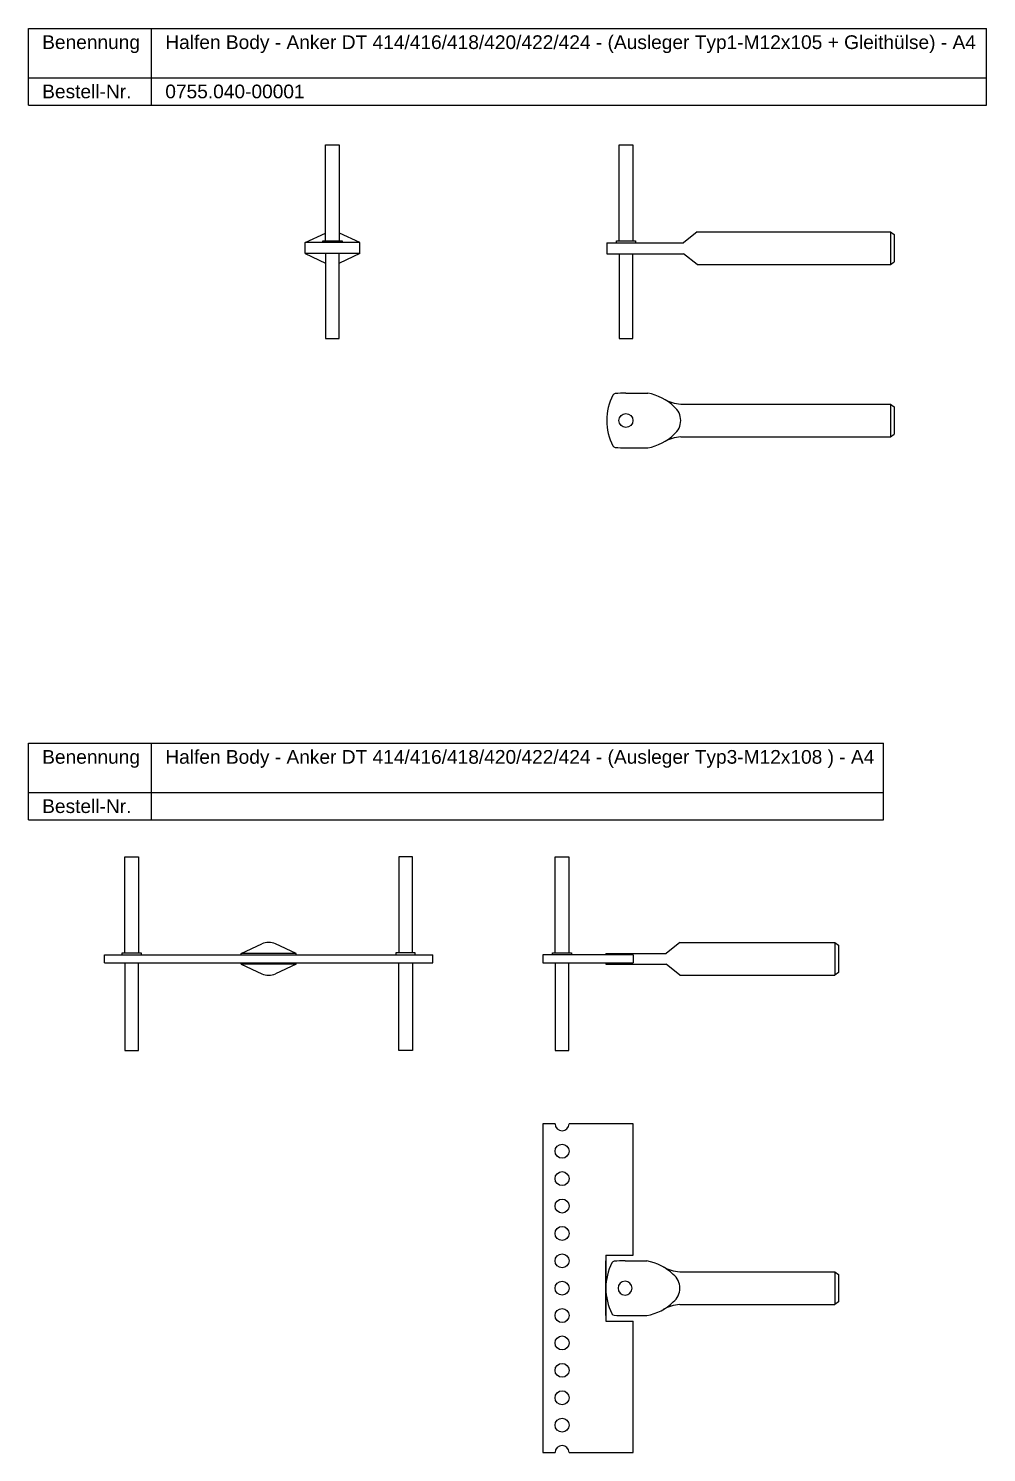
# Model space of a CAD drawing. Header units: millimetres. Extents: x -2174 to -916, y -1210 to 162.
# Drawn here: x -1265 to -916, y -358 to 162 of the extents above; entities that cross this region are included whole.
import ezdxf

# ---------------------------------------------------------------- set-up
doc = ezdxf.new("R2010")
doc.units = ezdxf.units.MM
doc.header["$LTSCALE"] = 10
doc.layers.add('HALFEN', color=2, linetype='Continuous')
doc.styles.add('ARIAL50', font='ARIAL.TTF', dxfattribs={"height": 5})

msp = doc.modelspace()

# ---------------------------------------------------------------- linework, layer by layer
at = {"layer": 'HALFEN'}
for p, q in [((-1265.46, 161.53), (-915.6, 161.53)), ((-1265.46, 133.53), (-1265.46, 161.53)), ((-1220.5, 133.53), (-1220.5, 161.53)), ((-915.6, 133.53), (-915.6, 161.53)), ((-1265.46, 143.53), (-915.6, 143.53)), ((-1265.46, 133.53), (-915.6, 133.53)), ((-1156.95, 84.03), (-1156.95, 119.03)), ((-1156.95, 119.03), (-1151.95, 119.03)), ((-1151.95, 119.03), (-1151.95, 84.03)), ((-1049.78, 83.99), (-1049.78, 118.99)), ((-1049.78, 118.99), (-1044.78, 118.99)), ((-1044.78, 118.99), (-1044.78, 83.99)), ((-1164.45, 83.33), (-1156.96, 86.78)), ((-1164.45, 79.33), (-1164.45, 83.33)), ((-1144.45, 83.33), (-1164.45, 83.33)), ((-1157.95, 83.33), (-1157.95, 84.03)), ((-1157.95, 84.03), (-1150.95, 84.03)), ((-1144.45, 83.33), (-1151.94, 86.78)), ((-1150.95, 84.03), (-1150.95, 83.33)), ((-1144.45, 79.33), (-1144.45, 83.33)), ((-1054.28, 83.29), (-1026.28, 83.29)), ((-1054.28, 83.29), (-1054.28, 79.29)), ((-1050.78, 83.29), (-1050.78, 83.99)), ((-1050.78, 83.99), (-1043.78, 83.99)), ((-1043.78, 83.99), (-1043.78, 83.29)), ((-1021.28, 87.29), (-1026.28, 83.29)), ((-1021.28, 87.29), (-950.68, 87.29)), ((-950.68, 87.29), (-950.68, 75.29)), ((-950.68, 87.29), (-949.28, 86.29)), ((-949.28, 86.29), (-949.28, 76.29)), ((-1144.45, 79.33), (-1164.45, 79.33)), ((-1164.45, 79.33), (-1156.96, 75.88)), ((-1156.95, 79.33), (-1156.95, 48.33)), ((-1151.95, 48.33), (-1151.95, 79.33)), ((-1144.45, 79.33), (-1151.94, 75.88)), ((-1054.28, 79.29), (-1026.28, 79.29)), ((-1049.78, 79.29), (-1049.78, 48.29)), ((-1044.78, 48.29), (-1044.78, 79.29)), ((-1021.28, 75.29), (-1026.28, 79.29)), ((-1021.28, 75.29), (-950.68, 75.29)), ((-950.68, 75.29), (-949.28, 76.29)), ((-1156.95, 48.33), (-1151.95, 48.33)), ((-1049.78, 48.29), (-1044.78, 48.29)), ((-1047.28, 28.38), (-1039.28, 28.38)), ((-1027.27, 24.38), (-950.68, 24.38)), ((-950.68, 24.38), (-950.68, 12.38)), ((-950.68, 24.38), (-949.28, 23.38)), ((-949.28, 23.38), (-949.28, 13.38)), ((-1027.27, 12.38), (-950.68, 12.38)), ((-950.68, 12.38), (-949.28, 13.38)), ((-1047.28, 8.38), (-1039.28, 8.38)), ((-1265.46, -99.45), (-953.17, -99.45)), ((-1265.46, -127.45), (-1265.46, -99.45)), ((-1220.5, -127.45), (-1220.5, -99.45)), ((-953.17, -127.45), (-953.17, -99.45)), ((-1265.46, -117.45), (-953.17, -117.45)), ((-1265.46, -127.45), (-953.17, -127.45)), ((-1230.26, -175.99), (-1230.26, -140.99)), ((-1230.26, -140.99), (-1225.26, -140.99)), ((-1225.26, -140.99), (-1225.26, -175.99)), ((-1125.26, -140.99), (-1130.26, -140.99)), ((-1130.26, -140.99), (-1130.26, -175.99)), ((-1125.26, -175.99), (-1125.26, -140.99)), ((-1073.11, -175.99), (-1073.11, -140.99)), ((-1073.11, -140.99), (-1068.11, -140.99)), ((-1068.11, -140.99), (-1068.11, -175.99)), ((-1237.76, -179.69), (-1237.76, -176.69)), ((-1237.76, -176.69), (-1117.76, -176.69)), ((-1231.26, -176.69), (-1231.26, -175.99)), ((-1231.26, -175.99), (-1224.26, -175.99)), ((-1224.26, -175.99), (-1224.26, -176.69)), ((-1187.76, -176.19), (-1180.27, -172.74)), ((-1187.76, -176.69), (-1187.76, -176.19)), ((-1167.76, -176.19), (-1187.76, -176.19)), ((-1167.76, -176.19), (-1175.25, -172.74)), ((-1167.76, -176.69), (-1167.76, -176.19)), ((-1124.26, -175.99), (-1131.26, -175.99)), ((-1131.26, -175.99), (-1131.26, -176.69)), ((-1124.26, -176.69), (-1124.26, -175.99)), ((-1117.76, -179.69), (-1117.76, -176.69)), ((-1044.61, -176.69), (-1077.61, -176.69)), ((-1077.61, -176.69), (-1077.61, -179.69)), ((-1074.11, -176.69), (-1074.11, -175.99)), ((-1074.11, -175.99), (-1067.11, -175.99)), ((-1067.11, -175.99), (-1067.11, -176.69)), ((-1054.61, -176.19), (-1032.61, -176.19)), ((-1054.61, -176.19), (-1054.61, -176.69)), ((-1044.61, -176.69), (-1044.61, -179.69)), ((-1027.61, -172.19), (-1032.61, -176.19)), ((-1027.61, -172.19), (-971.01, -172.19)), ((-971.01, -172.19), (-971.01, -184.19)), ((-971.01, -172.19), (-969.61, -173.19)), ((-969.61, -173.19), (-969.61, -183.19)), ((-1237.76, -179.69), (-1117.76, -179.69)), ((-1230.26, -179.69), (-1230.26, -211.69)), ((-1225.26, -211.69), (-1225.26, -179.69)), ((-1187.76, -180.19), (-1187.76, -179.69)), ((-1167.76, -180.19), (-1187.76, -180.19)), ((-1187.76, -180.19), (-1180.27, -183.64)), ((-1167.76, -180.19), (-1175.25, -183.64)), ((-1167.76, -180.19), (-1167.76, -179.69)), ((-1130.26, -211.69), (-1130.26, -179.69)), ((-1125.26, -179.69), (-1125.26, -211.69)), ((-1077.61, -179.69), (-1044.61, -179.69)), ((-1073.11, -179.69), (-1073.11, -211.69)), ((-1068.11, -211.69), (-1068.11, -179.69)), ((-1054.61, -179.69), (-1054.61, -180.19)), ((-1054.61, -180.19), (-1032.61, -180.19)), ((-1027.61, -184.19), (-1032.61, -180.19)), ((-1027.61, -184.19), (-971.01, -184.19)), ((-969.61, -183.19), (-971.01, -184.19)), ((-1230.26, -211.69), (-1225.26, -211.69)), ((-1125.26, -211.69), (-1130.26, -211.69)), ((-1073.11, -211.69), (-1068.11, -211.69)), ((-1073.16, -238.46), (-1077.61, -238.46)), ((-1077.61, -238.46), (-1077.61, -358.46)), ((-1044.61, -238.46), (-1068.06, -238.46)), ((-1044.61, -286.46), (-1044.61, -238.46)), ((-1054.61, -286.46), (-1054.61, -310.46)), ((-1054.61, -286.46), (-1044.61, -286.46)), ((-1054.61, -308.46), (-1054.61, -288.46)), ((-1047.61, -288.46), (-1039.61, -288.46)), ((-1027.61, -292.46), (-971.01, -292.46)), ((-971.01, -292.46), (-971.01, -304.46)), ((-971.01, -292.46), (-969.61, -293.46)), ((-969.61, -293.46), (-969.61, -303.46)), ((-1027.61, -304.46), (-971.01, -304.46)), ((-969.61, -303.46), (-971.01, -304.46)), ((-1054.61, -310.46), (-1044.61, -310.46)), ((-1047.61, -308.46), (-1039.61, -308.46)), ((-1044.61, -358.46), (-1044.61, -310.46)), ((-1077.61, -358.46), (-1073.16, -358.46)), ((-1068.06, -358.46), (-1044.61, -358.46))]:
    msp.add_line(p, q, dxfattribs=at)
for centre in [(-1047.28, 18.38), (-1070.61, -248.46), (-1070.61, -258.46), (-1070.61, -268.46), (-1070.61, -278.46), (-1070.61, -288.46), (-1070.61, -298.46), (-1070.61, -308.46), (-1070.61, -318.46), (-1070.61, -328.46), (-1070.61, -338.46), (-1070.61, -348.46)]:
    msp.add_circle(centre, 2.55, dxfattribs=at)
for centre, radius, start, end in [((-1154.45, 81.33), 6, 114.6243, 114.73), ((-1154.45, 81.33), 6, 65.27, 65.3757), ((-1047.28, 81.29), 6, 114.6243, 114.73), ((-1047.28, 81.29), 6, 65.27, 65.3757), ((-1154.45, 81.33), 6, 245.27, 245.3757), ((-1154.45, 81.33), 6, 294.6243, 294.73), ((-1047.28, 81.29), 6, 245.27, 245.3757), ((-1047.28, 81.29), 6, 294.6243, 294.73), ((-1033.72, 18.38), 20.55, 153.1067, 206.8933), ((-1051.16, 27.22), 1, 95.7195, 153.1067), ((-1047.93, -5), 33.38, 88.8707, 95.7195), ((-1042.74, 9.99), 18.71, 45.6889, 79.3414), ((-1026.57, 37.93), 13.57, 240.0954, 267.0505), ((-1033.7, 18.38), 6.43, 308.925, 51.075), ((-1042.74, 26.77), 18.71, 280.6586, 314.3111), ((-1026.57, -1.17), 13.57, 92.9495, 119.9046), ((-1051.16, 9.53), 1, 206.8933, 264.2805), ((-1047.93, 41.76), 33.38, 264.2805, 271.1293), ((-1227.76, -178.19), 6, 114.6243, 114.73), ((-1227.76, -178.19), 6, 65.27, 65.3757), ((-1177.76, -178.19), 6, 65.27, 114.73), ((-1127.76, -178.19), 6, 114.6243, 114.73), ((-1127.76, -178.19), 6, 65.27, 65.3757), ((-1227.76, -178.19), 6, 245.27, 245.3757), ((-1227.76, -178.19), 6, 294.6243, 294.73), ((-1177.76, -178.19), 6, 245.27, 294.73), ((-1127.76, -178.19), 6, 245.27, 245.3757), ((-1127.76, -178.19), 6, 294.6243, 294.73), ((-1070.61, -238.46), 2.55, 180, 0), ((-1034.06, -298.46), 20.55, 153.1067, 206.8933), ((-1051.5, -289.62), 1, 95.7195, 153.1067), ((-1048.27, -321.84), 33.38, 88.8707, 95.7195), ((-1043.08, -306.86), 18.71, 45.6889, 79.3414), ((-1026.91, -278.91), 13.57, 240.0954, 267.0505), ((-1047.61, -298.46), 2.55, 90, 270), ((-1047.61, -298.46), 2.55, 270, 90), ((-1034.04, -298.46), 6.43, 308.925, 51.075), ((-1043.08, -290.07), 18.71, 280.6586, 314.3111), ((-1026.91, -318.02), 13.57, 92.9495, 119.9046), ((-1051.5, -307.31), 1, 206.8933, 264.2805), ((-1048.27, -275.09), 33.38, 264.2805, 271.1293), ((-1070.61, -358.46), 2.55, 0, 180)]:
    msp.add_arc(centre, radius, start, end, dxfattribs=at)

# ---------------------------------------------------------------- texts
at = {"layer": 'HALFEN', "style": 'ARIAL50'}
for s, p in [('Benennung', (-1260.46, 154.03)), ('Halfen Body - Anker DT 414/416/418/420/422/424 - (Ausleger Typ1-M12x105 + Gleithülse) - A4', (-1215.5, 154.03)), ('Bestell-Nr.', (-1260.46, 136.03)), ('0755.040-00001', (-1215.5, 136.03)), ('Benennung', (-1260.46, -106.95)), ('Halfen Body - Anker DT 414/416/418/420/422/424 - (Ausleger Typ3-M12x108 ) - A4', (-1215.5, -106.95)), ('Bestell-Nr.', (-1260.46, -124.95))]:
    msp.add_text(s, height=5, dxfattribs=at).set_placement(p)

doc.saveas('drawing.dxf')
